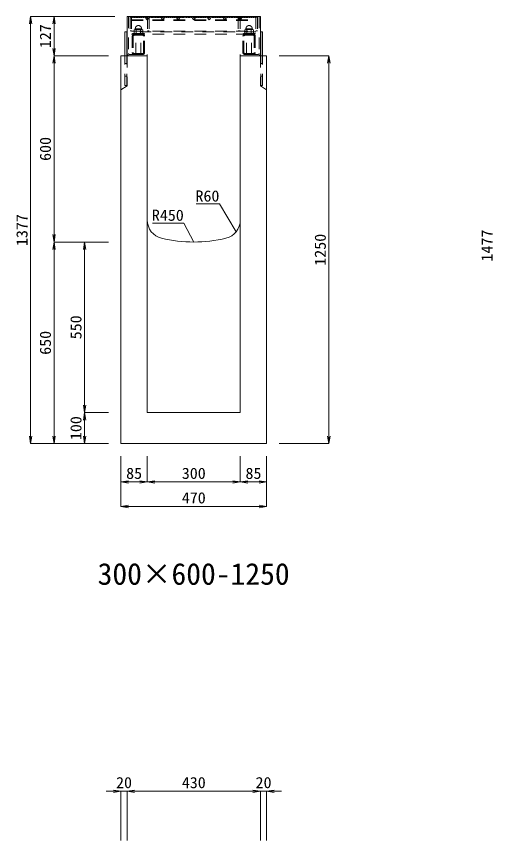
# Model space of a CAD drawing. Units: millimetres at full size; some dimension numbers follow another scale. Extents: x -734 to 58102, y 49499 to 87169.
# Drawn here: x 12738 to 14273, y 55605 to 58261 of the extents above; entities that cross this region are included whole.
import ezdxf
from ezdxf.enums import TextEntityAlignment as Align

# ---------------------------------------------------------------- set-up
doc = ezdxf.new("R2010")
doc.units = ezdxf.units.MM
doc.header["$LTSCALE"] = 50
doc.linetypes.add('USER1', pattern=[1.35, 0.75, -0.6])
doc.layers.add('0_2', color=7, linetype='Continuous')
for name, color, linetype, lineweight in [('寸法線', 7, 'Continuous', 13), ('引出線', 4, 'Continuous', 13), ('本体', 2, 'Continuous', 20), ('ｸﾞﾚｰﾁﾝｸﾞ', 7, 'USER1', 9)]:
    doc.layers.add(name, color=color, linetype=linetype, lineweight=lineweight)
doc.styles.add('ＭＳ 明朝', font='')
doc.styles.get('ＭＳ 明朝').set_extended_font_data('MS Mincho')

# ---------------------------------------------------------------- blocks, each defined once
blk = doc.blocks.new('open_arrow')
at = {"color": 0, "linetype": 'Continuous', "lineweight": -2}
blk.add_lwpolyline([(7.5, 1.25), (0, 0), (7.5, -1.25)], dxfattribs=at)

msp = doc.modelspace()

# ---------------------------------------------------------------- linework, layer by layer
at = {"layer": '寸法線'}
for p, q in [((12783.14, 56883.85), (12783.14, 58260.85)), ((13054.48, 58260.85), (12783.14, 58260.85)), ((12858.69, 58260.85), (12858.69, 58133.85)), ((13054.48, 58260.85), (12858.69, 58260.85)), ((13034.48, 58133.85), (12858.69, 58133.85)), ((12858.69, 58133.85), (12858.69, 57533.85)), ((13034.48, 58133.85), (12858.69, 58133.85)), ((13584.52, 58133.85), (13745.31, 58133.85)), ((13745.31, 58133.85), (13745.31, 56883.85)), ((12858.69, 57533.85), (12858.69, 56883.85)), ((13034.48, 57533.85), (12858.69, 57533.85)), ((13034.48, 57533.85), (12858.69, 57533.85)), ((12957.29, 56983.85), (12957.29, 57533.85)), ((13034.48, 57533.85), (12957.29, 57533.85)), ((13034.48, 56983.85), (12957.29, 56983.85)), ((12957.29, 56883.85), (12957.29, 56983.85)), ((13034.48, 56983.85), (12957.29, 56983.85)), ((13034.48, 56883.85), (12783.14, 56883.85)), ((13034.48, 56883.85), (12858.69, 56883.85)), ((13034.48, 56883.85), (12957.29, 56883.85)), ((13584.52, 56883.85), (13745.31, 56883.85)), ((13074.5, 56843.83), (13074.5, 56681.26)), ((13074.5, 56843.83), (13074.5, 56760.31)), ((13159.5, 56843.83), (13159.5, 56760.31)), ((13159.5, 56843.83), (13159.5, 56760.31)), ((13459.5, 56843.83), (13459.5, 56760.31)), ((13459.5, 56843.83), (13459.5, 56760.31)), ((13544.5, 56843.83), (13544.5, 56681.26)), ((13544.5, 56843.83), (13544.5, 56760.31)), ((13074.5, 56760.31), (13159.5, 56760.31)), ((13159.5, 56760.31), (13459.5, 56760.31)), ((13459.5, 56760.31), (13544.5, 56760.31)), ((13074.5, 56681.26), (13544.5, 56681.26)), ((13142.5, 55763.33), (13026.5, 55763.33)), ((13074.5, 55604.6), (13074.5, 55763.33)), ((13094.5, 55763.33), (13524.5, 55763.33)), ((13094.5, 55604.6), (13094.5, 55763.33)), ((13094.5, 55604.6), (13094.5, 55763.33)), ((13476.5, 55763.33), (13592.5, 55763.33)), ((13524.5, 55604.6), (13524.5, 55763.33)), ((13524.5, 55604.6), (13524.5, 55763.33)), ((13544.5, 55604.6), (13544.5, 55763.33))]:
    msp.add_line(p, q, dxfattribs=at)
at = {"layer": '引出線'}
for points in [[(13446.57, 57567.17), (13392.16, 57657.06), (13317.49, 57657.06)], [(13309.5, 57533.85), (13277.28, 57595), (13176.27, 57595)]]:
    msp.add_lwpolyline(points, dxfattribs=at)
at = {"layer": '本体'}
for p, q in [((13074.5, 58133.85), (13074.5, 56883.85)), ((13074.5, 58133.85), (13159.5, 58133.85)), ((13159.5, 57604.38), (13159.5, 58133.85)), ((13459.5, 57604.38), (13459.5, 58133.85)), ((13459.5, 58133.85), (13544.5, 58133.85)), ((13544.5, 56883.85), (13544.5, 58133.85)), ((13159.5, 57604.38), (13159.5, 56983.85)), ((13459.5, 57604.38), (13459.5, 56983.85)), ((13159.5, 56983.85), (13459.5, 56983.85)), ((13074.5, 56883.85), (13544.5, 56883.85))]:
    msp.add_line(p, q, dxfattribs=at)
at = {"layer": '本体', "linetype": 'USER1', "lineweight": 9}
for p, q in [((13094.51, 58133.85), (13094.51, 58036.85)), ((13524.51, 58133.85), (13524.51, 58036.85)), ((13074.51, 58024.35), (13094.51, 58036.85)), ((13544.51, 58024.35), (13524.51, 58036.85))]:
    msp.add_line(p, q, dxfattribs=at)
at = {"layer": '本体'}
for centre, radius, start, end in [((13219.5, 57604.38), 60, 180, 256.65785), ((13399.5, 57604.38), 60, 283.34237, 0), ((13309.5, 57983.85), 450, 256.65777, 283.34225)]:
    msp.add_arc(centre, radius, start, end, dxfattribs=at)
at = {"layer": 'ｸﾞﾚｰﾁﾝｸﾞ', "linetype": 'Continuous'}
for p, q in [((13094.5, 58260.85), (13524.5, 58260.85)), ((13094.5, 58141.48), (13094.5, 58260.85)), ((13524.5, 58133.85), (13524.5, 58260.85)), ((13093.5, 58210.85), (13087.5, 58210.85)), ((13087.5, 58133.85), (13087.5, 58210.85)), ((13093.5, 58133.85), (13093.5, 58210.85)), ((13525.5, 58210.85), (13531.5, 58210.85)), ((13525.5, 58133.85), (13525.5, 58210.85)), ((13531.5, 58133.85), (13531.5, 58210.85))]:
    msp.add_line(p, q, dxfattribs=at)
at = {"layer": 'ｸﾞﾚｰﾁﾝｸﾞ'}
for p, q in [((13099, 58260.85), (13099, 58141.35)), ((13104.5, 58258.35), (13104.5, 58214.35)), ((13109, 58258.35), (13109, 58214.35)), ((13109, 58258.35), (13109, 58203.35)), ((13112.2, 58258.35), (13113.1, 58256.25)), ((13113.1, 58256.25), (13114, 58258.35)), ((13116, 58258.35), (13116.9, 58256.25)), ((13116.9, 58256.25), (13117.8, 58258.35)), ((13119.8, 58258.35), (13120.7, 58256.25)), ((13120.7, 58256.25), (13121.6, 58258.35)), ((13123.6, 58258.35), (13124.5, 58256.25)), ((13124.5, 58256.25), (13125.4, 58258.35)), ((13127.4, 58258.35), (13128.3, 58256.25)), ((13128.3, 58256.25), (13129.2, 58258.35)), ((13131.2, 58258.35), (13132.1, 58256.25)), ((13132.1, 58256.25), (13133, 58258.35)), ((13135, 58258.35), (13135.9, 58256.25)), ((13135.9, 58256.25), (13136.8, 58258.35)), ((13138.8, 58258.35), (13139.7, 58256.25)), ((13139.7, 58256.25), (13140.6, 58258.35)), ((13142.6, 58258.35), (13143.5, 58256.25)), ((13143.5, 58256.25), (13144.4, 58258.35)), ((13146.4, 58258.35), (13147.3, 58256.25)), ((13147.3, 58256.25), (13148.2, 58258.35)), ((13150.2, 58258.35), (13151.1, 58256.25)), ((13151.1, 58256.25), (13152, 58258.35)), ((13154, 58258.35), (13154.9, 58256.25)), ((13154.9, 58256.25), (13155.8, 58258.35)), ((13159.5, 58258.35), (13155.26, 58254.11)), ((13155.26, 58254.11), (13159.5, 58249.87)), ((13163.74, 58254.11), (13159.5, 58258.35)), ((13159.5, 58249.87), (13163.74, 58254.11)), ((13160, 58258.35), (13160, 58214.35)), ((13164.5, 58258.35), (13165.4, 58256.25)), ((13165.4, 58256.25), (13166.3, 58258.35)), ((13166, 58258.35), (13166, 58214.35)), ((13168.3, 58258.35), (13169.2, 58256.25)), ((13169.2, 58256.25), (13170.1, 58258.35)), ((13172.1, 58258.35), (13173, 58256.25)), ((13173, 58256.25), (13173.9, 58258.35)), ((13175.9, 58258.35), (13176.8, 58256.25)), ((13176.8, 58256.25), (13177.7, 58258.35)), ((13179.7, 58258.35), (13180.6, 58256.25)), ((13180.6, 58256.25), (13181.5, 58258.35)), ((13183.5, 58258.35), (13184.4, 58256.25)), ((13184.4, 58256.25), (13185.3, 58258.35)), ((13187.3, 58258.35), (13188.2, 58256.25)), ((13188.2, 58256.25), (13189.1, 58258.35)), ((13191.1, 58258.35), (13192, 58256.25)), ((13192, 58256.25), (13192.9, 58258.35)), ((13194.9, 58258.35), (13195.8, 58256.25)), ((13195.8, 58256.25), (13196.7, 58258.35)), ((13198.7, 58258.35), (13199.6, 58256.25)), ((13199.6, 58256.25), (13200.5, 58258.35)), ((13202.5, 58258.35), (13203.4, 58256.25)), ((13203.4, 58256.25), (13204.3, 58258.35)), ((13209.5, 58258.35), (13205.26, 58254.11)), ((13205.26, 58254.11), (13209.5, 58249.87)), ((13213.74, 58254.11), (13209.5, 58258.35)), ((13209.5, 58249.87), (13213.74, 58254.11)), ((13214.5, 58258.35), (13215.4, 58256.25)), ((13215.4, 58256.25), (13216.3, 58258.35)), ((13218.3, 58258.35), (13219.2, 58256.25)), ((13219.2, 58256.25), (13220.1, 58258.35)), ((13222.1, 58258.35), (13223, 58256.25)), ((13223, 58256.25), (13223.9, 58258.35)), ((13225.9, 58258.35), (13226.8, 58256.25)), ((13226.8, 58256.25), (13227.7, 58258.35)), ((13229.7, 58258.35), (13230.6, 58256.25)), ((13230.6, 58256.25), (13231.5, 58258.35)), ((13233.5, 58258.35), (13234.4, 58256.25)), ((13234.4, 58256.25), (13235.3, 58258.35)), ((13237.3, 58258.35), (13238.2, 58256.25)), ((13238.2, 58256.25), (13239.1, 58258.35)), ((13241.1, 58258.35), (13242, 58256.25)), ((13242, 58256.25), (13242.9, 58258.35)), ((13244.9, 58258.35), (13245.8, 58256.25)), ((13245.8, 58256.25), (13246.7, 58258.35)), ((13248.7, 58258.35), (13249.6, 58256.25)), ((13249.6, 58256.25), (13250.5, 58258.35)), ((13252.5, 58258.35), (13253.4, 58256.25)), ((13253.4, 58256.25), (13254.3, 58258.35)), ((13259.5, 58258.35), (13255.26, 58254.11)), ((13255.26, 58254.11), (13259.5, 58249.87)), ((13263.74, 58254.11), (13259.5, 58258.35)), ((13259.5, 58249.87), (13263.74, 58254.11)), ((13264.5, 58258.35), (13265.4, 58256.25)), ((13265.4, 58256.25), (13266.3, 58258.35)), ((13268.3, 58258.35), (13269.2, 58256.25)), ((13269.2, 58256.25), (13270.1, 58258.35)), ((13272.1, 58258.35), (13273, 58256.25)), ((13273, 58256.25), (13273.9, 58258.35)), ((13275.9, 58258.35), (13276.8, 58256.25)), ((13276.8, 58256.25), (13277.7, 58258.35)), ((13279.7, 58258.35), (13280.6, 58256.25)), ((13280.6, 58256.25), (13281.5, 58258.35)), ((13283.5, 58258.35), (13284.4, 58256.25)), ((13284.4, 58256.25), (13285.3, 58258.35)), ((13287.3, 58258.35), (13288.2, 58256.25)), ((13288.2, 58256.25), (13289.1, 58258.35)), ((13291.1, 58258.35), (13292, 58256.25)), ((13292, 58256.25), (13292.9, 58258.35)), ((13294.9, 58258.35), (13295.8, 58256.25)), ((13295.8, 58256.25), (13296.7, 58258.35)), ((13298.7, 58258.35), (13299.6, 58256.25)), ((13299.6, 58256.25), (13300.5, 58258.35)), ((13302.5, 58258.35), (13303.4, 58256.25)), ((13303.4, 58256.25), (13304.3, 58258.35)), ((13309.5, 58258.35), (13305.26, 58254.11)), ((13305.26, 58254.11), (13309.5, 58249.87)), ((13309.5, 58258.35), (13313.74, 58254.11)), ((13313.74, 58254.11), (13309.5, 58249.87)), ((13315.6, 58256.25), (13314.7, 58258.35)), ((13316.5, 58258.35), (13315.6, 58256.25)), ((13319.4, 58256.25), (13318.5, 58258.35)), ((13320.3, 58258.35), (13319.4, 58256.25)), ((13323.2, 58256.25), (13322.3, 58258.35)), ((13324.1, 58258.35), (13323.2, 58256.25)), ((13327, 58256.25), (13326.1, 58258.35)), ((13327.9, 58258.35), (13327, 58256.25)), ((13330.8, 58256.25), (13329.9, 58258.35)), ((13331.7, 58258.35), (13330.8, 58256.25)), ((13334.6, 58256.25), (13333.7, 58258.35)), ((13335.5, 58258.35), (13334.6, 58256.25)), ((13338.4, 58256.25), (13337.5, 58258.35)), ((13339.3, 58258.35), (13338.4, 58256.25)), ((13342.2, 58256.25), (13341.3, 58258.35)), ((13343.1, 58258.35), (13342.2, 58256.25)), ((13346, 58256.25), (13345.1, 58258.35)), ((13346.9, 58258.35), (13346, 58256.25)), ((13349.8, 58256.25), (13348.9, 58258.35)), ((13350.7, 58258.35), (13349.8, 58256.25)), ((13353.6, 58256.25), (13352.7, 58258.35)), ((13354.5, 58258.35), (13353.6, 58256.25)), ((13355.26, 58254.11), (13359.5, 58258.35)), ((13359.5, 58249.87), (13355.26, 58254.11)), ((13359.5, 58258.35), (13363.74, 58254.11)), ((13363.74, 58254.11), (13359.5, 58249.87)), ((13365.6, 58256.25), (13364.7, 58258.35)), ((13366.5, 58258.35), (13365.6, 58256.25)), ((13369.4, 58256.25), (13368.5, 58258.35)), ((13370.3, 58258.35), (13369.4, 58256.25)), ((13373.2, 58256.25), (13372.3, 58258.35)), ((13374.1, 58258.35), (13373.2, 58256.25)), ((13377, 58256.25), (13376.1, 58258.35)), ((13377.9, 58258.35), (13377, 58256.25)), ((13380.8, 58256.25), (13379.9, 58258.35)), ((13381.7, 58258.35), (13380.8, 58256.25)), ((13384.6, 58256.25), (13383.7, 58258.35)), ((13385.5, 58258.35), (13384.6, 58256.25)), ((13388.4, 58256.25), (13387.5, 58258.35)), ((13389.3, 58258.35), (13388.4, 58256.25)), ((13392.2, 58256.25), (13391.3, 58258.35)), ((13393.1, 58258.35), (13392.2, 58256.25)), ((13396, 58256.25), (13395.1, 58258.35)), ((13396.9, 58258.35), (13396, 58256.25)), ((13399.8, 58256.25), (13398.9, 58258.35)), ((13400.7, 58258.35), (13399.8, 58256.25)), ((13403.6, 58256.25), (13402.7, 58258.35)), ((13404.5, 58258.35), (13403.6, 58256.25)), ((13405.26, 58254.11), (13409.5, 58258.35)), ((13409.5, 58249.87), (13405.26, 58254.11)), ((13409.5, 58258.35), (13413.74, 58254.11)), ((13413.74, 58254.11), (13409.5, 58249.87)), ((13415.6, 58256.25), (13414.7, 58258.35)), ((13416.5, 58258.35), (13415.6, 58256.25)), ((13419.4, 58256.25), (13418.5, 58258.35)), ((13420.3, 58258.35), (13419.4, 58256.25)), ((13423.2, 58256.25), (13422.3, 58258.35)), ((13424.1, 58258.35), (13423.2, 58256.25)), ((13427, 58256.25), (13426.1, 58258.35)), ((13427.9, 58258.35), (13427, 58256.25)), ((13430.8, 58256.25), (13429.9, 58258.35)), ((13431.7, 58258.35), (13430.8, 58256.25)), ((13434.6, 58256.25), (13433.7, 58258.35)), ((13435.5, 58258.35), (13434.6, 58256.25)), ((13438.4, 58256.25), (13437.5, 58258.35)), ((13439.3, 58258.35), (13438.4, 58256.25)), ((13442.2, 58256.25), (13441.3, 58258.35)), ((13443.1, 58258.35), (13442.2, 58256.25)), ((13446, 58256.25), (13445.1, 58258.35)), ((13446.9, 58258.35), (13446, 58256.25)), ((13449.8, 58256.25), (13448.9, 58258.35)), ((13450.7, 58258.35), (13449.8, 58256.25)), ((13453.6, 58256.25), (13452.7, 58258.35)), ((13453, 58258.35), (13453, 58214.35)), ((13454.5, 58258.35), (13453.6, 58256.25)), ((13455.26, 58254.11), (13459.5, 58258.35)), ((13459.5, 58249.87), (13455.26, 58254.11)), ((13459, 58258.35), (13459, 58214.35)), ((13459.5, 58258.35), (13463.74, 58254.11)), ((13463.74, 58254.11), (13459.5, 58249.87)), ((13464.1, 58256.25), (13463.2, 58258.35)), ((13465, 58258.35), (13464.1, 58256.25)), ((13467.9, 58256.25), (13467, 58258.35)), ((13468.8, 58258.35), (13467.9, 58256.25)), ((13471.7, 58256.25), (13470.8, 58258.35)), ((13472.6, 58258.35), (13471.7, 58256.25)), ((13475.5, 58256.25), (13474.6, 58258.35)), ((13476.4, 58258.35), (13475.5, 58256.25)), ((13479.3, 58256.25), (13478.4, 58258.35)), ((13480.2, 58258.35), (13479.3, 58256.25)), ((13483.1, 58256.25), (13482.2, 58258.35)), ((13484, 58258.35), (13483.1, 58256.25)), ((13486.9, 58256.25), (13486, 58258.35)), ((13487.8, 58258.35), (13486.9, 58256.25)), ((13490.7, 58256.25), (13489.8, 58258.35)), ((13491.6, 58258.35), (13490.7, 58256.25)), ((13494.5, 58256.25), (13493.6, 58258.35)), ((13495.4, 58258.35), (13494.5, 58256.25)), ((13498.3, 58256.25), (13497.4, 58258.35)), ((13499.2, 58258.35), (13498.3, 58256.25)), ((13502.1, 58256.25), (13501.2, 58258.35)), ((13503, 58258.35), (13502.1, 58256.25)), ((13505.9, 58256.25), (13505, 58258.35)), ((13506.8, 58258.35), (13505.9, 58256.25)), ((13510, 58258.35), (13510, 58214.35)), ((13510, 58258.35), (13510, 58203.35)), ((13514.5, 58258.35), (13514.5, 58214.35)), ((13520, 58260.85), (13520, 58141.35)), ((13109, 58249.85), (13510, 58249.85)), ((13109, 58248.35), (13510, 58248.35)), ((13159.5, 58249.87), (13160, 58250.37)), ((13459.5, 58249.87), (13459, 58250.37)), ((13104.5, 58214.35), (13109, 58214.35)), ((13109, 58213.35), (13510, 58213.35)), ((13510, 58211.85), (13109, 58211.85)), ((13109, 58203.35), (13510, 58203.35)), ((13112, 58206.35), (13150, 58206.35)), ((13112, 58206.35), (13131, 58206.35)), ((13112, 58203.35), (13112, 58206.35)), ((13150, 58203.35), (13112, 58203.35)), ((13116.5, 58203.29), (13116.5, 58200.02)), ((13117.15, 58218.15), (13120.61, 58219.35)), ((13117.15, 58206.35), (13117.15, 58218.15)), ((13131, 58206.35), (13117.15, 58206.35)), ((13144.6, 58203.35), (13117.4, 58203.35)), ((13144.6, 58203.35), (13117.4, 58203.35)), ((13144.6, 58200.15), (13117.4, 58200.15)), ((13120.61, 58221.35), (13141.39, 58221.35)), ((13120.61, 58219.35), (13120.61, 58221.35)), ((13120.61, 58219.35), (13124.08, 58218.15)), ((13141.39, 58219.35), (13120.61, 58219.35)), ((13123, 58138.35), (13123, 58203.35)), ((13123, 58203.35), (13139, 58203.35)), ((13124.08, 58218.15), (13131, 58219.35)), ((13124.08, 58206.35), (13124.08, 58218.15)), ((13131, 58206.35), (13124.08, 58206.35)), ((13131, 58219.35), (13137.93, 58218.15)), ((13144.85, 58206.35), (13131, 58206.35)), ((13137.93, 58218.15), (13141.39, 58219.35)), ((13137.93, 58218.15), (13137.93, 58206.35)), ((13139, 58138.35), (13139, 58203.35)), ((13141.39, 58221.35), (13141.39, 58219.35)), ((13141.39, 58219.35), (13144.85, 58218.15)), ((13144.85, 58218.15), (13144.85, 58206.35)), ((13145.5, 58203.29), (13145.5, 58200.02)), ((13150, 58206.35), (13150, 58203.35)), ((13160, 58214.35), (13166, 58214.35)), ((13459, 58214.35), (13453, 58214.35)), ((13507, 58206.35), (13469, 58206.35)), ((13469, 58206.35), (13469, 58203.35)), ((13469, 58203.35), (13507, 58203.35)), ((13473.5, 58203.29), (13473.5, 58200.02)), ((13477.61, 58219.35), (13474.15, 58218.15)), ((13474.15, 58218.15), (13474.15, 58206.35)), ((13474.15, 58206.35), (13488, 58206.35)), ((13474.4, 58203.35), (13501.6, 58203.35)), ((13474.4, 58203.35), (13501.6, 58203.35)), ((13474.4, 58200.15), (13501.6, 58200.15)), ((13498.39, 58221.35), (13477.61, 58221.35)), ((13477.61, 58221.35), (13477.61, 58219.35)), ((13481.07, 58218.15), (13477.61, 58219.35)), ((13477.61, 58219.35), (13498.39, 58219.35)), ((13480, 58138.35), (13480, 58203.35)), ((13496, 58203.35), (13480, 58203.35)), ((13488, 58219.35), (13481.07, 58218.15)), ((13481.07, 58218.15), (13481.07, 58206.35)), ((13494.92, 58218.15), (13488, 58219.35)), ((13488, 58206.35), (13501.85, 58206.35)), ((13507, 58206.35), (13488, 58206.35)), ((13488, 58206.35), (13494.92, 58206.35)), ((13498.39, 58219.35), (13494.92, 58218.15)), ((13494.92, 58206.35), (13494.92, 58218.15)), ((13496, 58138.35), (13496, 58203.35)), ((13498.39, 58219.35), (13498.39, 58221.35)), ((13501.85, 58218.15), (13498.39, 58219.35)), ((13501.85, 58206.35), (13501.85, 58218.15)), ((13502.5, 58203.29), (13502.5, 58200.02)), ((13507, 58203.35), (13507, 58206.35)), ((13514.5, 58214.35), (13510, 58214.35)), ((13111, 58196.95), (13111, 58144.75)), ((13114.2, 58196.95), (13114.2, 58144.75)), ((13147.8, 58144.75), (13147.8, 58196.95)), ((13151, 58144.75), (13151, 58196.95)), ((13468, 58144.75), (13468, 58196.95)), ((13471.2, 58144.75), (13471.2, 58196.95)), ((13504.8, 58196.95), (13504.8, 58144.75)), ((13508, 58196.95), (13508, 58144.75)), ((13087.5, 58038.85), (13087.5, 58133.85)), ((13093.5, 58038.85), (13093.5, 58133.85)), ((13102, 58138.35), (13159.5, 58138.35)), ((13116.5, 58141.68), (13116.5, 58138.41)), ((13117.4, 58141.55), (13144.6, 58141.55)), ((13117.4, 58138.35), (13144.6, 58138.35)), ((13145.5, 58141.68), (13145.5, 58138.41)), ((13159.5, 58138.35), (13159.5, 58133.85)), ((13517, 58138.35), (13459.5, 58138.35)), ((13459.5, 58138.35), (13459.5, 58133.85)), ((13473.5, 58141.68), (13473.5, 58138.41)), ((13501.6, 58141.55), (13474.4, 58141.55)), ((13501.6, 58138.35), (13474.4, 58138.35)), ((13502.5, 58141.68), (13502.5, 58138.41)), ((13525.5, 58038.85), (13525.5, 58133.85)), ((13531.5, 58038.85), (13531.5, 58133.85)), ((13087.5, 58108.85), (13093.5, 58108.85)), ((13525.5, 58108.85), (13531.5, 58108.85)), ((13087.5, 58068.85), (13093.5, 58068.85)), ((13525.5, 58068.85), (13531.5, 58068.85)), ((13093.5, 58038.85), (13087.5, 58038.85)), ((13525.5, 58038.85), (13531.5, 58038.85))]:
    msp.add_line(p, q, dxfattribs=at)
at = {"layer": 'ｸﾞﾚｰﾁﾝｸﾞ', "lineweight": 5}
msp.add_line((13104.5, 58258.35), (13514.5, 58258.35), dxfattribs=at)
at = {"layer": 'ｸﾞﾚｰﾁﾝｸﾞ'}
for centre, radius, start, end in [((13131, 58221.35), 10.25, 0, 180), ((13488, 58221.35), 10.25, 0, 180), ((13117.4, 58196.95), 6.4, 90, 180), ((13117.4, 58196.95), 3.2, 90, 180), ((13144.6, 58196.95), 6.4, 0, 90), ((13144.6, 58196.95), 3.2, 0, 90), ((13474.4, 58196.95), 6.4, 90, 180), ((13474.4, 58196.95), 3.2, 90, 180), ((13501.6, 58196.95), 6.4, 0, 90), ((13501.6, 58196.95), 3.2, 0, 90), ((13102, 58141.35), 7.5, 179.01874, 270), ((13102, 58141.35), 3, 180, 270), ((13117.4, 58144.75), 6.4, 180, 270), ((13117.4, 58144.75), 3.2, 180, 270), ((13144.6, 58144.75), 6.4, 270, 0), ((13144.6, 58144.75), 3.2, 270, 0), ((13474.4, 58144.75), 6.4, 180, 270), ((13474.4, 58144.75), 3.2, 180, 270), ((13501.6, 58144.75), 6.4, 270, 0), ((13501.6, 58144.75), 3.2, 270, 0), ((13517, 58141.35), 7.5, 270, 0), ((13517, 58141.35), 3, 270, 0)]:
    msp.add_arc(centre, radius, start, end, dxfattribs=at)

# ---------------------------------------------------------------- block references
at = {"layer": '寸法線', "xscale": 3.2, "yscale": 3.2}
for p, rotation in [((12783.14, 58260.85), 270), ((12858.69, 58260.85), 270), ((12858.69, 58133.85), 90), ((12858.69, 58133.85), 270), ((13745.31, 58133.85), 270), ((12858.69, 57533.85), 90), ((12858.69, 57533.85), 270), ((12957.29, 57533.85), 270), ((12957.29, 56983.85), 90), ((12957.29, 56983.85), 270), ((12783.14, 56883.85), 90), ((12858.69, 56883.85), 90), ((12957.29, 56883.85), 90), ((13745.31, 56883.85), 90), ((13159.5, 56760.31), 180), ((13459.5, 56760.31), 180), ((13544.5, 56760.31), 180), ((13544.5, 56681.26), 180), ((13074.5, 55763.33), 180), ((13524.5, 55763.33), 180), ((13524.5, 55763.33), 180)]:
    msp.add_blockref('open_arrow', p, dxfattribs=dict(at, rotation=rotation))
for p in [(13074.5, 56760.31), (13159.5, 56760.31), (13459.5, 56760.31), (13074.5, 56681.26), (13094.5, 55763.33), (13094.5, 55763.33), (13544.5, 55763.33)]:
    msp.add_blockref('open_arrow', p, dxfattribs=at)
at = {"layer": '引出線', "xscale": 0.0533, "yscale": 0.0533}
for p, rotation in [((13446.57, 57567.17), 121.2), ((13309.5, 57533.85), 117.8)]:
    msp.add_blockref('open_arrow', p, dxfattribs=dict(at, rotation=rotation))

# ---------------------------------------------------------------- texts
at = {"layer": '0_2', "style": 'ＭＳ 明朝'}
msp.add_text('300×600-1250', height=70.05, dxfattribs=at).set_placement((13309.02, 56464.02), align=Align.MIDDLE_CENTER)
at = {"layer": '寸法線', "style": 'ＭＳ 明朝', "width": 1.05}
for s, p in [('127', (12830.67, 58197.35)), ('600', (12830.67, 57833.85)), ('1377', (12755.12, 57572.35)), ('1477', (14255.12, 57522.35)), ('1250', (13717.29, 57508.85)), ('550', (12929.27, 57258.85)), ('650', (12830.67, 57208.85)), ('100', (12929.27, 56933.85))]:
    msp.add_text(s, height=36.03, rotation=90, dxfattribs=at).set_placement(p, align=Align.MIDDLE_CENTER)
for s, p in [('85', (13117, 56788.33)), ('300', (13309.5, 56788.33)), ('85', (13502, 56788.33)), ('470', (13309.5, 56709.28)), ('20', (13084.5, 55791.35)), ('430', (13309.5, 55791.35)), ('20', (13534.5, 55791.35))]:
    msp.add_text(s, height=36.03, dxfattribs=at).set_placement(p, align=Align.MIDDLE_CENTER)
at = {"layer": '引出線', "style": 'ＭＳ 明朝', "width": 1.05}
for s, p in [('R60', (13392.16, 57700.26)), ('R450', (13277.28, 57638.2))]:
    msp.add_text(s, height=36.03, dxfattribs=at).set_placement(p, align=Align.TOP_RIGHT)

doc.saveas('drawing.dxf')
